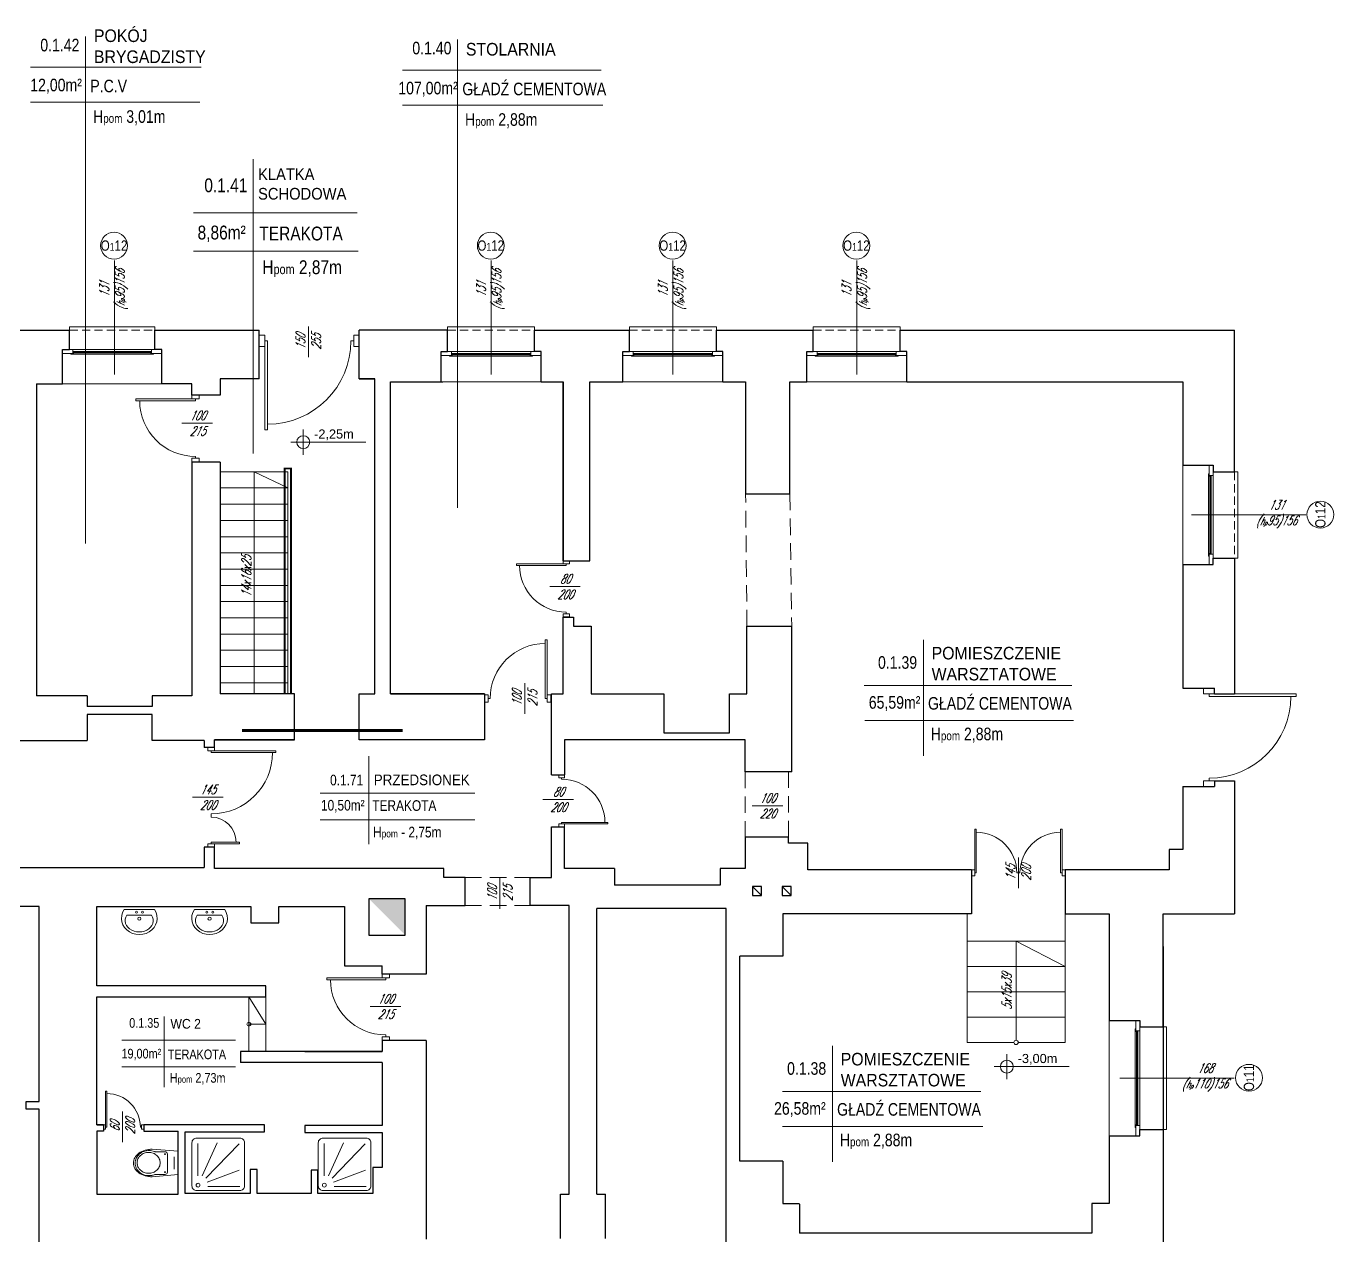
# Model space of a CAD drawing. Header units: millimetres. Extents: x -18485 to 40303, y -22087 to 35064.
# Drawn here: x 12159 to 14173, y 25898 to 27761 of the extents above; entities that cross this region are included whole.
import ezdxf
from ezdxf.enums import TextEntityAlignment as Align

# ---------------------------------------------------------------- set-up
doc = ezdxf.new("R2010")
doc.units = ezdxf.units.MM
doc.linetypes.add('ACAD_ISO12W100', pattern=[21, 12, -3, 0, -3, 0, -3])
doc.linetypes.add('DASHED', pattern=[19.05, 12.7, -6.35])
doc.layers.get('0').update_dxf_attribs({"lineweight": 25})
for name, color, linetype, lineweight in [('-01 parter niski - ściany', 2, 'Continuous', 25), ('01_ściany', 2, 'Continuous', 25), ('03-01_okna', 5, 'Continuous', 15), ('03_drzwi', 1, 'Continuous', 0), ('04-1_widok', 251, 'Continuous', 5), ('04-2_nad', 251, 'DASHED', 5), ('05-03_opis', 10, 'Continuous', 5), ('07_wyposażenie', 253, 'Continuous', 5), ('inw03-02_schody', 6, 'Continuous', 5)]:
    doc.layers.add(name, color=color, linetype=linetype, lineweight=lineweight)
doc.styles.add('arial', font='arial.ttf')
doc.styles.add('ariel', font='arial.ttf', dxfattribs={"width": 0.8})
doc.styles.add('ariel_wym', font='simplex.shx', dxfattribs={"width": 0.65, "oblique": 25})

# ---------------------------------------------------------------- blocks, each defined once
blk = doc.blocks.new('umywal04')
at = {"flags": 128}
for points in [[(0, 0), (-2.4, -4.4), (-3.7, -9.1), (-4.1, -13.9), (-3.5, -18.7), (-1.8, -23.4), (0.7, -27.6), (4.2, -31.3), (8.3, -34.4), (13, -36.6), (18.1, -38), (23.4, -38.5), (28.7, -38), (33.8, -36.6), (38.5, -34.4), (42.6, -31.3), (46.1, -27.6), (48.6, -23.4), (50.3, -18.7), (50.9, -13.9), (50.5, -9.1), (49.2, -4.4), (46.8, 0)], [(4.3, -8.4), (2.7, -11.4), (1.8, -14.6), (1.7, -17.9), (2.3, -21.2), (3.7, -24.3), (5.8, -27.2), (8.5, -29.6), (11.7, -31.6), (15.3, -33.1), (19.3, -34.1), (23.3, -34.4), (27.4, -34.1), (31.3, -33.1), (34.9, -31.6), (38.1, -29.6), (40.8, -27.2), (42.9, -24.3), (44.3, -21.2), (44.9, -17.9), (44.8, -14.6), (43.9, -11.4), (42.3, -8.4)]]:
    blk.add_lwpolyline(points, dxfattribs=at)
for points in [[(0, 0), (46.8, 0)], [(4.3, -8.4), (42.3, -8.4)]]:
    blk.add_lwpolyline(points)
for centre, radius in [((19.3, -4), 1.56), ((23.5, -13.9), 2.54), ((28.3, -4), 1.56)]:
    blk.add_circle(centre, radius)
blk = doc.blocks.new('ubi012_r')
for p, q in [((-2.3, 33.2), (0, 0)), ((0.9, 16.8), (0.9, 29.4)), ((30.2, 29.2), (30.2, 16.8)), ((33.1, 33.2), (30.3, 0)), ((30.3, 0), (0, 0)), ((27.1, 13.8), (3.9, 13.8)), ((15.4, 5.1), (7.5, 5.1)), ((15.4, 5.1), (23.3, 5.1))]:
    blk.add_line(p, q)
for centre in [(3.9, 16.8), (27.1, 16.8)]:
    blk.add_circle(centre, 0.506)
for centre, radius, start, end in [((20.8, 37.1), 22.3, 133.1777, 154.6258), ((16.6, 38.4), 17, 126.5259, 148.9267), ((16.2, 42), 15.5, 105.9445, 133.2542), ((15.6, 39.7), 15.4, 102.4946, 126.4967), ((15.3, 39.9), 12.8, 102.4946, 126.4967), ((15.4, 44.4), 13, 74.6148, 105.3852), ((15.5, 40.4), 14.7, 77.6333, 102.3667), ((15.2, 40.4), 12.2, 77.6333, 102.3667), ((15, 39.9), 12.8, 53.5033, 77.5054), ((15.3, 39.7), 15.4, 53.5033, 77.5054), ((14.6, 42), 15.5, 46.7458, 74.0555), ((14.3, 38.4), 17, 31.0733, 53.4741), ((10, 37.1), 22.3, 25.3742, 46.8223), ((30.8, 33.2), 33.1, 171.7845, 180.1077), ((27.5, 33.8), 29.8, 154.3733, 172.0149), ((18.8, 37.3), 19.5, 169.767, 190.233), ((18.1, 37.5), 18.8, 148.867, 169.8645), ((15.6, 36.6), 16.2, 189.6364, 202.7205), ((18, 37.8), 16.2, 169.767, 190.233), ((17.4, 38), 15.6, 148.867, 169.8645), ((17.4, 37.7), 15.6, 190.1355, 211.133), ((16.1, 38.7), 14.2, 126.5259, 148.9267), ((14.2, 38.7), 14.2, 31.0733, 53.4741), ((13, 38), 15.6, 10.1355, 31.133), ((13, 37.7), 15.6, 328.867, 349.8645), ((12.4, 37.8), 16.2, 0, 10.233), ((12.4, 37.8), 16.2, 349.767, 0), ((12.8, 37.5), 18.8, 10.1355, 31.133), ((3.2, 33.8), 29.8, 7.9851, 25.6267), ((-13.9, 43.3), 46.1, 343.1585, 348.2524), ((12.1, 37.3), 19.5, 0, 10.233), ((12.1, 37.3), 19.5, 349.767, 0), ((-0.1, 33.2), 33.1, 0, 8.2155), ((-1.7, 29.4), 2.53, 0, 22.7205), ((3.9, 16.8), 3.03, 180, 270), ((16.1, 37), 14.2, 211.0733, 233.4741), ((15.3, 35.8), 12.8, 233.5033, 257.5054), ((15.2, 35.3), 12.2, 257.6333, 282.3667), ((15, 35.8), 12.8, 282.4946, 306.4967), ((14.2, 37), 14.2, 306.5259, 328.9267), ((27.1, 16.8), 3.03, 270, 0), ((32.7, 29.2), 2.53, 163.1585, 180)]:
    blk.add_arc(centre, radius, start, end)
blk = doc.blocks.new('kota rzutowa')
at = {"ltscale": 0.5}
for p, q in [((-20.6, 0), (102.8, 0)), ((0, -20.6), (0, 20.6))]:
    blk.add_line(p, q, dxfattribs=at)
blk.add_circle((0, 0), 10.6, dxfattribs=at)
at = {"ltscale": 0.5, "style": 'arial'}
blk.add_attdef('POZ._POSADKI_WYKOŃCZONWJ', text='', height=15, dxfattribs=at).set_placement((17.9, 1.4), align=Align.BOTTOM_LEFT)
blk.add_attdef('POZ._POSADZKI_KONSTRUKCJA', text='', height=15, dxfattribs=at).set_placement((17, -5), align=Align.TOP_LEFT)
blk = doc.blocks.new('*U58')
blk.add_line((0, -0.375), (0, -0.4))
blk.add_lwpolyline([(0, 0.4), (0, 0.375), (-0.8, 0.375), (-0.8, 0.4), (-0.05, 0.4), (0.05, 0.4), (0.05, 0.45), (-0.05, 0.45), (-0.05, 0.4)])
at = {"ltscale": 0.8}
blk.add_lwpolyline([(-0.05, -0.4), (-0.05, -0.45), (0.05, -0.45), (0.05, -0.4)], close=True, dxfattribs=at)
blk.add_arc((0, 0.375), 0.75, 180, 270)
blk = doc.blocks.new('*U56')
blk.add_line((0, 0.375), (0, 0.4))
at = {"ltscale": 0.8}
blk.add_lwpolyline([(-0.05, 0.4), (-0.05, 0.45), (0.05, 0.45), (0.05, 0.4)], close=True, dxfattribs=at)
blk.add_lwpolyline([(0, -0.4), (0, -0.375), (-0.8, -0.375), (-0.8, -0.4), (-0.05, -0.4), (0.05, -0.4), (0.05, -0.45), (-0.05, -0.45), (-0.05, -0.4)])
blk.add_arc((0, -0.375), 0.75, 90, 180)
blk = doc.blocks.new('*U59')
blk.add_line((0, 0.375), (0, 0.4))
at = {"ltscale": 0.8}
blk.add_lwpolyline([(0.05, 0.4), (0.05, 0.45), (-0.05, 0.45), (-0.05, 0.4)], close=True, dxfattribs=at)
blk.add_lwpolyline([(0, -0.4), (0, -0.375), (0.8, -0.375), (0.8, -0.4), (0.05, -0.4), (-0.05, -0.4), (-0.05, -0.45), (0.05, -0.45), (0.05, -0.4)])
blk.add_arc((0, -0.375), 0.75, 0, 90)
blk = doc.blocks.new('*U57')
for p, q in [((0, -0.025), (0, 0.025)), ((0, -0.675), (0, -0.7))]:
    blk.add_line(p, q)
for points in [[(0, 0.7), (0, 0.675), (0.7, 0.675), (0.7, 0.7), (0.05, 0.7), (-0.05, 0.7), (-0.05, 0.75), (0.05, 0.75), (0.05, 0.7)], [(0, -0.7), (0, -0.675), (0.7, -0.675), (0.7, -0.7), (0.05, -0.7), (-0.05, -0.7), (-0.05, -0.75), (0.05, -0.75), (0.05, -0.7)]]:
    blk.add_lwpolyline(points)
for centre, start, end in [((0, 0.675), 270, 0), ((0, -0.675), 0, 90)]:
    blk.add_arc(centre, 0.65, start, end)
blk = doc.blocks.new('*U60')
blk.add_line((0, -0.375), (0, -0.4))
blk.add_lwpolyline([(0, 0.4), (0, 0.375), (0.8, 0.375), (0.8, 0.4), (0.05, 0.4), (-0.05, 0.4), (-0.05, 0.45), (0.05, 0.45), (0.05, 0.4)])
at = {"ltscale": 0.8}
blk.add_lwpolyline([(0.05, -0.4), (0.05, -0.45), (-0.05, -0.45), (-0.05, -0.4)], close=True, dxfattribs=at)
blk.add_arc((0, 0.375), 0.75, 270, 360)
blk = doc.blocks.new('*U61')
for p, q in [((0, -0.25), (0, -0.3)), ((0, -0.675), (0, -0.7))]:
    blk.add_line(p, q)
for points in [[(0, 0.7), (0, 0.675), (0.975, 0.675), (0.975, 0.7), (0.05, 0.7), (-0.05, 0.7), (-0.05, 0.75), (0.05, 0.75), (0.05, 0.7)], [(0, -0.7), (0, -0.675), (0.425, -0.675), (0.425, -0.7), (0.05, -0.7), (-0.05, -0.7), (-0.05, -0.75), (0.05, -0.75), (0.05, -0.7)]]:
    blk.add_lwpolyline(points)
for centre, radius, start, end in [((0, 0.675), 0.925, 270, 0), ((0, -0.675), 0.375, 0, 90)]:
    blk.add_arc(centre, radius, start, end)
blk = doc.blocks.new('*U68')
blk.add_line((0, 0.375), (0, 0.4))
at = {"ltscale": 0.8}
blk.add_lwpolyline([(-0.05, 0.4), (-0.05, 0.45), (0.05, 0.45), (0.05, 0.4)], close=True, dxfattribs=at)
blk.add_lwpolyline([(0, -0.4), (0, -0.375), (-0.8, -0.375), (-0.8, -0.4), (-0.05, -0.4), (0.05, -0.4), (0.05, -0.45), (-0.05, -0.45), (-0.05, -0.4)])
blk.add_arc((0, -0.375), 0.75, 90, 180)
blk = doc.blocks.new('*U82')
blk.add_line((0, 0.375), (0, 0.4))
at = {"ltscale": 0.8}
blk.add_lwpolyline([(0.05, 0.4), (0.05, 0.45), (-0.05, 0.45), (-0.05, 0.4)], close=True, dxfattribs=at)
blk.add_lwpolyline([(0, -0.4), (0, -0.375), (0.8, -0.375), (0.8, -0.4), (0.05, -0.4), (-0.05, -0.4), (-0.05, -0.45), (0.05, -0.45), (0.05, -0.4)])
blk.add_arc((0, -0.375), 0.75, 0, 90)

msp = doc.modelspace()

# ---------------------------------------------------------------- hatches: boundary and pattern name
at = {"layer": '01_ściany'}
msp.add_hatch(color=256, dxfattribs=at).paths.add_polyline_path([(12743, 26361), (12743, 26417), (12687, 26417)])

# ---------------------------------------------------------------- linework, layer by layer
at = {"layer": '-01 parter niski - ściany'}
for p, q in [((12020.6, 27293.3), (12226.1, 27293.3)), ((12226.1, 27263.3), (12226.1, 27293.3)), ((12357.1, 27263.3), (12357.1, 27293.3)), ((12357.1, 27293.3), (12518.1, 27293.3)), ((12518.1, 27218), (12518.1, 27293.3)), ((12672.1, 27218), (12672.1, 27293.3)), ((12808.1, 27293.3), (12672.1, 27293.3)), ((12808.1, 27260.3), (12808.1, 27293.3)), ((12942.1, 27293.3), (13088.1, 27293.3)), ((12942.1, 27260.3), (12942.1, 27293.3)), ((13088.1, 27260.3), (13088.1, 27293.3)), ((13222.1, 27293.3), (13371.1, 27293.3)), ((13222.1, 27260.3), (13222.1, 27293.3)), ((13371.1, 27260.3), (13371.1, 27293.3)), ((13505.1, 27293.3), (14020.1, 27293.3)), ((13505.1, 27260.3), (13505.1, 27293.3)), ((14020.1, 27075), (14020.1, 27293.3)), ((12215.1, 27210.3), (12215.1, 27263.3)), ((12215.1, 27263.3), (12226.1, 27263.3)), ((12368.1, 27263.3), (12357.1, 27263.3)), ((12368.1, 27210.3), (12368.1, 27263.3)), ((12798.1, 27213.3), (12798.1, 27260.3)), ((12798.1, 27260.3), (12808.1, 27260.3)), ((12952.1, 27260.3), (12942.1, 27260.3)), ((12952.1, 27213.3), (12952.1, 27260.3)), ((13078.1, 27213.3), (13078.1, 27260.3)), ((13078.1, 27260.3), (13088.1, 27260.3)), ((13232.1, 27260.3), (13222.1, 27260.3)), ((13232.1, 27213.3), (13232.1, 27260.3)), ((13361.1, 27213.3), (13361.1, 27260.3)), ((13361.1, 27260.3), (13371.1, 27260.3)), ((13515.1, 27260.3), (13505.1, 27260.3)), ((13515.1, 27213.3), (13515.1, 27260.3)), ((12175.1, 27210.3), (12175.1, 26730)), ((12175.1, 27210.3), (12215.1, 27210.3)), ((12414.1, 27210.3), (12368.1, 27210.3)), ((12414.1, 27193), (12414.1, 27210.3)), ((12518.1, 27218), (12458.1, 27218)), ((12458.1, 27218), (12458.1, 27193)), ((12696.1, 27218), (12672.1, 27218)), ((12672.1, 27218), (12696.1, 27218)), ((12696.1, 26733), (12696.1, 27218)), ((12720.1, 26733), (12720.1, 27213.3)), ((12720.1, 27213.3), (12800.6, 27213.3)), ((12952.1, 27213.3), (12986.1, 27213.3)), ((12986.1, 26938), (12986.1, 27213.3)), ((12986.1, 27213.3), (12986.1, 26938)), ((13027.1, 26938), (13027.1, 27213.3)), ((13027.1, 27213.3), (13078.1, 27213.3)), ((13232.1, 27213.3), (13267.1, 27213.3)), ((13267.1, 27213.3), (13267.1, 27041)), ((13335.1, 27041), (13335.1, 27213.3)), ((13335.1, 27213.3), (13361.1, 27213.3)), ((13515.1, 27213.3), (13940.1, 27213.3)), ((13940.1, 27213.3), (13940.1, 27085)), ((12458.1, 27193), (12414.1, 27193)), ((12458.1, 27090), (12414.1, 27090)), ((12414.1, 27090), (12414.1, 26730)), ((12458.1, 27090), (12458.1, 26733)), ((12458.1, 27090), (12458.1, 27075)), ((13940.1, 27085), (13987.1, 27085)), ((13987.1, 27085), (13987.1, 27075)), ((13987.1, 27075), (14020.1, 27075)), ((13267.1, 27041), (13335.1, 27041)), ((12986.1, 26938), (13027.1, 26938)), ((13940.1, 26932), (13940.1, 26741.6)), ((13940.1, 26932), (13987.1, 26932)), ((13987.1, 26932), (13987.1, 26942)), ((13987.1, 26942), (14020.1, 26942)), ((14020.1, 26942), (14020.1, 26733)), ((12986.1, 26733), (12986.1, 26851)), ((12986.1, 26851), (13002.1, 26851)), ((13002.1, 26851), (13002.1, 26837)), ((13002.1, 26837), (13029.1, 26837)), ((13029.1, 26837), (13029.1, 26733)), ((13269.1, 26733), (13269.1, 26837)), ((13269.1, 26837), (13338.1, 26837)), ((13338.1, 26613), (13338.1, 26837)), ((12253.1, 26730), (12175.1, 26730)), ((12253.1, 26730), (12253.1, 26713.3)), ((12414.1, 26730), (12353.1, 26730)), ((12353.1, 26730), (12353.1, 26713.3)), ((12572.1, 26733), (12458.1, 26733)), ((12572.1, 26662), (12572.1, 26733)), ((12672.1, 26662), (12672.1, 26733)), ((12672.1, 26733), (12696.1, 26733)), ((12672.1, 26733), (12696.1, 26733)), ((12720.1, 26733), (12865.1, 26733)), ((12865.1, 26733), (12720.1, 26733)), ((12865.1, 26733), (12865.1, 26662)), ((12968.1, 26608.1), (12968.1, 26733)), ((12968.1, 26733), (12986.1, 26733)), ((13029.1, 26733), (13141.1, 26733)), ((13141.1, 26733), (13141.1, 26673)), ((13242.1, 26673), (13242.1, 26733)), ((13242.1, 26733), (13269.1, 26733)), ((13940.1, 26741.6), (13983.1, 26741.6)), ((13983.1, 26741.6), (13989.1, 26741.6)), ((13989.1, 26733), (13989.1, 26741.6)), ((13989.1, 26733), (14020.1, 26733)), ((12353.1, 26713.3), (12253.1, 26713.3)), ((12353.1, 26701.3), (12253.1, 26701.3)), ((12253.1, 26701.3), (12253.1, 26661.3)), ((12353.1, 26661.3), (12353.1, 26701.3)), ((13141.1, 26673), (13242.1, 26673)), ((12031.1, 26661.3), (12253.1, 26661.3)), ((12433.1, 26661.3), (12353.1, 26661.3)), ((12433.1, 26661.3), (12433.1, 26650.2)), ((12449.1, 26650.2), (12433.1, 26650.2)), ((12572.1, 26662), (12449.1, 26662)), ((12449.1, 26650.2), (12449.1, 26662)), ((12449.1, 26662), (12572.1, 26662)), ((12865.1, 26662), (12672.1, 26662)), ((13266.1, 26662), (12988.1, 26662)), ((12988.1, 26662), (12988.1, 26608.1)), ((13266.1, 26613), (13266.1, 26662)), ((12968.1, 26608.1), (12988.1, 26608.1)), ((13338.1, 26613), (13266.1, 26613)), ((13940.1, 26590.4), (13940.1, 26493)), ((13940.1, 26590.4), (13940.1, 26493)), ((13940.1, 26590.4), (13983.1, 26590.4)), ((13983.1, 26590.4), (13989.1, 26590.4)), ((13989.1, 26599), (14020.1, 26599)), ((13989.1, 26599), (13989.1, 26590.4)), ((14020.1, 26599), (14020.1, 26394)), ((12968.1, 26450.1), (12968.1, 26528.1)), ((12968.1, 26528.1), (12988.1, 26528.1)), ((12988.1, 26464), (12988.1, 26528.1)), ((13333.1, 26512), (13266.1, 26512)), ((13266.1, 26512), (13266.1, 26464)), ((13333.1, 26503), (13333.1, 26512)), ((13363.1, 26503), (13333.1, 26503)), ((13363.1, 26462), (13363.1, 26503)), ((12433.1, 26497), (12433.1, 26465.3)), ((12449.1, 26497), (12433.1, 26497)), ((12449.1, 26464), (12449.1, 26497)), ((13940.1, 26493), (13919.1, 26493)), ((13919.1, 26493), (13919.1, 26462)), ((12032.2, 26465.3), (12433.1, 26465.3)), ((12802.1, 26464), (12449.1, 26464)), ((12802.1, 26450.1), (12802.1, 26464)), ((13065.1, 26464), (12988.1, 26464)), ((13065.1, 26464), (13065.1, 26438)), ((13266.1, 26464), (13228.1, 26464)), ((13228.1, 26464), (13228.1, 26438)), ((13615.1, 26462), (13363.1, 26462)), ((13615.1, 26462), (13615.1, 26394)), ((13919.1, 26462), (13759.1, 26462)), ((13759.1, 26462), (13759.1, 26394)), ((12835.1, 26450.1), (12802.1, 26450.1)), ((12835.1, 26407.1), (12835.1, 26450.1)), ((12935.1, 26407.1), (12935.1, 26450.1)), ((12935.1, 26450.1), (12968.1, 26450.1)), ((13228.1, 26438), (13065.1, 26438)), ((12179.1, 26405.1), (12069.1, 26405.1)), ((12179.1, 26105.1), (12179.1, 26405.1)), ((12268.1, 26283.1), (12268.1, 26405.1)), ((12268.1, 26405.1), (12505.1, 26405.1)), ((12505.1, 26405.1), (12505.1, 26380.1)), ((12548.1, 26380.1), (12548.1, 26405.1)), ((12548.1, 26405.1), (12649.1, 26405.1)), ((12649.1, 26405.1), (12649.1, 26314.1)), ((12775.1, 26407.1), (12775.1, 26301.1)), ((12775.1, 26407.1), (12835.1, 26407.1)), ((12995.1, 26407.1), (12935.1, 26407.1)), ((12995.1, 25962.1), (12995.1, 26407.1)), ((13237.1, 26402.1), (13038.1, 26402.1)), ((13038.1, 25962.1), (13038.1, 26402.1)), ((13237.1, 24993.1), (13237.1, 26402.1)), ((13615.1, 26394), (13324.1, 26394)), ((13324.1, 26394), (13324.1, 26329)), ((13615.1, 26394), (13608.1, 26394)), ((13759.1, 26394), (13827.1, 26394)), ((13827.1, 26394), (13827.1, 26230)), ((13910.1, 26220), (13910.1, 26394)), ((13910.1, 26394), (14020.1, 26394)), ((12505.1, 26380.1), (12548.1, 26380.1)), ((13910.1, 26343.5), (13910.1, 25777.5)), ((13324.1, 26329), (13258.1, 26329)), ((13258.1, 26013), (13258.1, 26329)), ((12649.1, 26314.1), (12707.1, 26314.1)), ((12707.1, 26301.1), (12707.1, 26314.1)), ((12775.1, 26301.1), (12707.1, 26301.1)), ((12528.1, 26283.1), (12268.1, 26283.1)), ((12528.1, 26266.1), (12528.1, 26283.1)), ((12268.1, 26069.1), (12268.1, 26266.1)), ((12268.1, 26266.1), (12528.1, 26266.1)), ((13827.1, 26230), (13874.1, 26230)), ((13874.1, 26230), (13874.1, 26220)), ((13874.1, 26220), (13910.1, 26220)), ((12707.1, 26182.1), (12489.1, 26182.1)), ((12489.1, 26182.1), (12489.1, 26165.1)), ((12588.1, 26182.1), (12707.1, 26182.1)), ((12775.1, 26199.1), (12707.1, 26199.1)), ((12707.1, 26199.1), (12707.1, 26182.1)), ((12775.1, 26199.1), (12775.1, 25893.1)), ((12707.1, 26165.1), (12489.1, 26165.1)), ((12707.1, 26165.1), (12707.1, 26068.1)), ((12159.1, 26093.1), (12159.1, 26105.1)), ((12159.1, 26105.1), (12179.1, 26105.1)), ((12179.1, 26093.1), (12159.1, 26093.1)), ((12179.1, 25864.1), (12179.1, 26093.1)), ((12278.1, 26069.1), (12268.1, 26069.1)), ((12268.1, 26069.1), (12278.1, 26069.1)), ((12278.1, 26059.1), (12268.1, 26059.1)), ((12268.1, 26059.1), (12268.1, 25962.1)), ((12278.1, 26069.1), (12278.1, 26059.1)), ((12526.1, 26069.1), (12340.1, 26069.1)), ((12340.1, 26069.1), (12340.1, 26059.1)), ((12340.1, 26059.1), (12393.1, 26059.1)), ((12393.1, 25962.1), (12393.1, 26059.1)), ((12526.1, 26058.1), (12526.1, 26069.1)), ((12707.1, 26068.1), (12588.1, 26068.1)), ((12588.1, 26068.1), (12588.1, 26057.1)), ((13874.1, 26052), (13874.1, 26062)), ((13874.1, 26062), (13910.1, 26062)), ((12404.1, 25963.1), (12404.1, 26058.1)), ((12404.1, 26058.1), (12526.1, 26058.1)), ((12588.1, 26057.1), (12707.1, 26057.1)), ((12707.1, 26057.1), (12707.1, 26003.1)), ((13827.1, 26052), (13827.1, 25948)), ((13827.1, 26052), (13874.1, 26052)), ((12515.1, 26000.1), (12504.1, 26000.1)), ((12504.1, 26000.1), (12504.1, 25963.1)), ((12515.1, 25963.1), (12515.1, 26000.1)), ((12608.1, 25999.1), (12598.1, 25999.1)), ((12598.1, 25999.1), (12598.1, 25963.1)), ((12608.1, 25963.1), (12608.1, 25999.1)), ((12707.1, 26003.1), (12693.1, 26003.1)), ((12693.1, 26003.1), (12693.1, 25963.1)), ((13324.1, 26013), (13258.1, 26013)), ((13324.1, 26013), (13324.1, 25948)), ((12268.1, 25962.1), (12393.1, 25962.1)), ((12504.1, 25963.1), (12404.1, 25963.1)), ((12598.1, 25963.1), (12515.1, 25963.1)), ((12693.1, 25963.1), (12608.1, 25963.1)), ((12982.1, 25894.1), (12982.1, 25962.1)), ((12982.1, 25962.1), (12995.1, 25962.1)), ((13038.1, 25962.1), (13051.1, 25962.1)), ((13051.1, 25894.1), (13051.1, 25962.1)), ((13324.1, 25948), (13350.1, 25948)), ((13350.1, 25946.9), (13350.1, 25902)), ((13827.1, 25948), (13800.1, 25948)), ((13800.1, 25948), (13800.1, 25902)), ((13800.1, 25902), (13350.1, 25902))]:
    msp.add_line(p, q, dxfattribs=at)
at = {"layer": '01_ściany'}
for p, q in [((13291.4, 26422.2), (13277.4, 26436.2)), ((13337.2, 26422.2), (13323.2, 26436.2))]:
    msp.add_line(p, q, dxfattribs=at)
for points in [[(13291.4, 26436.2), (13277.4, 26436.2), (13277.4, 26422.2), (13291.4, 26422.2)], [(13337.2, 26436.2), (13323.2, 26436.2), (13323.2, 26422.2), (13337.2, 26422.2)], [(12743, 26417), (12687, 26417), (12687, 26361), (12743, 26361)]]:
    msp.add_lwpolyline(points, close=True, dxfattribs=at)
at = {"layer": '03-01_okna', "linetype": 'Continuous', "lineweight": 0}
for p, q in [((12226.1, 27293.3), (12226.1, 27298.3)), ((12226.1, 27298.3), (12357.1, 27298.3)), ((12357.1, 27293.3), (12357.1, 27298.3)), ((12808.1, 27298.3), (12942.1, 27298.3)), ((12808.1, 27293.3), (12808.1, 27298.3)), ((12942.1, 27293.3), (12942.1, 27298.3)), ((13088.1, 27298.3), (13222.1, 27298.3)), ((13088.1, 27293.3), (13088.1, 27298.3)), ((13222.1, 27293.3), (13222.1, 27298.3)), ((13371.1, 27293.3), (13371.1, 27298.3)), ((13371.1, 27298.3), (13505.1, 27298.3)), ((13505.1, 27293.3), (13505.1, 27298.3)), ((12352.1, 27263.3), (12231.1, 27263.3)), ((12231.1, 27260.3), (12352.1, 27260.3)), ((12232.1, 27256.3), (12232.1, 27260.3)), ((12232.1, 27258.8), (12351.1, 27258.8)), ((12232.1, 27258.3), (12351.1, 27258.3)), ((12351.1, 27256.3), (12351.1, 27260.3)), ((12936.1, 27260.3), (12814.1, 27260.3)), ((12814.1, 27257.3), (12936.1, 27257.3)), ((12815.1, 27253.3), (12815.1, 27257.3)), ((12815.1, 27255.8), (12935.1, 27255.8)), ((12815.1, 27255.3), (12935.1, 27255.3)), ((12935.1, 27253.3), (12935.1, 27257.3)), ((13216.1, 27260.3), (13094.1, 27260.3)), ((13094.1, 27257.3), (13216.1, 27257.3)), ((13095.1, 27253.3), (13095.1, 27257.3)), ((13095.1, 27255.8), (13215.1, 27255.8)), ((13095.1, 27255.3), (13215.1, 27255.3)), ((13215.1, 27253.3), (13215.1, 27257.3)), ((13499.1, 27260.3), (13377.1, 27260.3)), ((13377.1, 27257.3), (13499.1, 27257.3)), ((13378.1, 27253.3), (13378.1, 27257.3)), ((13378.1, 27255.8), (13498.1, 27255.8)), ((13378.1, 27255.3), (13498.1, 27255.3)), ((13498.1, 27253.3), (13498.1, 27257.3)), ((13980.1, 27068), (13984.1, 27068)), ((13982.1, 27068), (13982.1, 26949)), ((13982.6, 27068), (13982.6, 26949)), ((13984.1, 27069), (13984.1, 26948)), ((13987.1, 26948), (13987.1, 27069)), ((14020.1, 27075), (14025.1, 27075)), ((14025.1, 27075), (14025.1, 26942)), ((13980.1, 26949), (13984.1, 26949)), ((14020.1, 26942), (14025.1, 26942)), ((13910.1, 26220), (13915.1, 26220)), ((13915.1, 26220), (13915.1, 26062)), ((13867.1, 26213), (13871.1, 26213)), ((13869.1, 26213), (13869.1, 26069)), ((13869.6, 26213), (13869.6, 26069)), ((13871.1, 26214), (13871.1, 26068)), ((13874.1, 26068), (13874.1, 26214)), ((13867.1, 26069), (13871.1, 26069)), ((13910.1, 26062), (13915.1, 26062))]:
    msp.add_line(p, q, dxfattribs=at)
at = {"layer": '03-01_okna', "linetype": 'DASHED'}
for p, q in [((12226.1, 27293.3), (12357.1, 27293.3)), ((12808.1, 27293.3), (12942.1, 27293.3)), ((13088.1, 27293.3), (13222.1, 27293.3)), ((13371.1, 27293.3), (13505.1, 27293.3)), ((14020.1, 27075), (14020.1, 26942)), ((13910.1, 26220), (13910.1, 26062))]:
    msp.add_line(p, q, dxfattribs=at)
at = {"layer": '03-01_okna', "linetype": 'Continuous', "lineweight": 0}
for points in [[(12231.1, 27257.3), (12215.1, 27257.3), (12215.1, 27263.3), (12231.1, 27263.3)], [(12368.1, 27257.3), (12352.1, 27257.3), (12352.1, 27263.3), (12368.1, 27263.3)], [(12814.1, 27254.3), (12798.1, 27254.3), (12798.1, 27260.3), (12814.1, 27260.3)], [(12952.1, 27254.3), (12936.1, 27254.3), (12936.1, 27260.3), (12952.1, 27260.3)], [(13094.1, 27254.3), (13078.1, 27254.3), (13078.1, 27260.3), (13094.1, 27260.3)], [(13232.1, 27254.3), (13216.1, 27254.3), (13216.1, 27260.3), (13232.1, 27260.3)], [(13377.1, 27254.3), (13361.1, 27254.3), (13361.1, 27260.3), (13377.1, 27260.3)], [(13515.1, 27254.3), (13499.1, 27254.3), (13499.1, 27260.3), (13515.1, 27260.3)], [(13981.1, 27069), (13981.1, 27085), (13987.1, 27085), (13987.1, 27069)], [(13981.1, 26932), (13981.1, 26948), (13987.1, 26948), (13987.1, 26932)], [(13868.1, 26214), (13868.1, 26230), (13874.1, 26230), (13874.1, 26214)], [(13868.1, 26052), (13868.1, 26068), (13874.1, 26068), (13874.1, 26052)]]:
    msp.add_lwpolyline(points, close=True, dxfattribs=at)
for points in [[(12228.1, 27257.3), (12228.1, 27256.3), (12355.1, 27256.3), (12355.1, 27257.3)], [(12811.1, 27254.3), (12811.1, 27253.3), (12939.1, 27253.3), (12939.1, 27254.3)], [(13091.1, 27254.3), (13091.1, 27253.3), (13219.1, 27253.3), (13219.1, 27254.3)], [(13374.1, 27254.3), (13374.1, 27253.3), (13502.1, 27253.3), (13502.1, 27254.3)], [(13981.1, 27072), (13980.1, 27072), (13980.1, 26945), (13981.1, 26945)], [(13868.1, 26217), (13867.1, 26217), (13867.1, 26065), (13868.1, 26065)]]:
    msp.add_lwpolyline(points, dxfattribs=at)
at = {"layer": '04-1_widok'}
for p, q in [((12368.1, 27210.3), (12215.1, 27210.3)), ((12952.1, 27213.3), (12798.1, 27213.3)), ((13232.1, 27213.3), (13078.1, 27213.3)), ((13515.1, 27213.3), (13361.1, 27213.3)), ((13940.1, 26932), (13940.1, 27085)), ((13827.1, 26052), (13827.1, 26230))]:
    msp.add_line(p, q, dxfattribs=at)
at = {"layer": '04-2_nad', "ltscale": 2}
for p, q in [((13269.1, 26837), (13267.1, 27041)), ((13335.1, 27041), (13338.1, 26837)), ((13266.1, 26613), (13266.1, 26512)), ((13333.1, 26512), (13333.1, 26613)), ((12835.1, 26450.1), (12935.1, 26450.1)), ((12835.1, 26407.1), (12935.1, 26407.1))]:
    msp.add_line(p, q, dxfattribs=at)
at = {"layer": '05-03_opis'}
for p, q in [((12250.7, 27745.3), (12250.7, 26964.5)), ((12823.6, 27740.7), (12823.6, 27019.3)), ((12165.9, 27698), (12428.7, 27698)), ((12738.8, 27693.4), (13044.6, 27693.4)), ((12165.9, 27644.5), (12426.8, 27644.5)), ((12738.8, 27639.9), (13047.3, 27639.9)), ((12508.7, 27556.6), (12508.7, 27102.9)), ((12417, 27473.6), (12668.7, 27473.6)), ((12417, 27414.7), (12670.2, 27414.7)), ((13540.8, 26816.2), (13540.8, 26637.5)), ((13449.8, 26745.7), (13769.4, 26745.7)), ((13450.8, 26692.1), (13772.1, 26692.1)), ((12687, 26637.1), (12687, 26501.6)), ((12612, 26580.1), (12849.9, 26580.1)), ((12612, 26538.9), (12849.9, 26538.9)), ((12371.5, 26236.1), (12371.5, 26126.9)), ((12306.3, 26199.7), (12481.3, 26199.7)), ((13400.8, 26190.8), (13400.8, 26012.1)), ((12306.3, 26158.5), (12481.3, 26158.5)), ((13323.6, 26120.3), (13629.4, 26120.3)), ((13323.6, 26066.7), (13632.1, 26066.7))]:
    msp.add_line(p, q, dxfattribs=at)
at = {"layer": '05-03_opis', "lineweight": 0}
for p, q in [((12295, 27224.6), (12295, 27400.6)), ((12875.1, 27224.6), (12875.1, 27400.6)), ((13155.1, 27224.6), (13155.1, 27400.6)), ((13438.1, 27224.6), (13438.1, 27400.6)), ((12593.7, 27298.6), (12593.7, 27251.4)), ((12446.2, 27149.7), (12399, 27149.7)), ((13953.5, 27008.5), (14129.5, 27008.5)), ((13012.5, 26898.1), (12965.3, 26898.1)), ((12926.9, 26749.4), (12926.9, 26702.2)), ((12462.3, 26573.6), (12415.1, 26573.6)), ((13001.9, 26570.2), (12954.7, 26570.2)), ((13324.2, 26560.4), (13277, 26560.4)), ((13687.1, 26480.8), (13687.1, 26433.6)), ((12888.7, 26449.2), (12888.7, 26402)), ((12736, 26251.3), (12688.8, 26251.3)), ((13843.5, 26141), (14019.5, 26141)), ((12307.5, 26089.8), (12307.5, 26042.6))]:
    msp.add_line(p, q, dxfattribs=at)
at = {"layer": '05-03_opis', "linetype": 'ACAD_ISO12W100', "ltscale": 5, "const_width": 5}
msp.add_lwpolyline([(12491.7, 26676.5), (12738.9, 26676.5)], dxfattribs=at)
at = {"layer": '05-03_opis', "lineweight": 0}
for centre in [(12294.5, 27423.3), (12874.6, 27423.3), (13154.6, 27423.3), (13437.6, 27423.3), (14152.2, 27009), (14042.2, 26141.5)]:
    msp.add_circle(centre, 20.7, dxfattribs=at)
at = {"layer": '07_wyposażenie', "ltscale": 2}
for points in [[(12495.4, 25974.9), (12495.4, 26041.5, 0.414214), (12488.2, 26048.7), (12421.6, 26048.7, 0.414214), (12414.4, 26041.5), (12414.4, 25974.9, 0.414214), (12421.6, 25967.7), (12488.2, 25967.7, 0.414214)], [(12690, 25974.9), (12690, 26041.5, 0.414214), (12682.8, 26048.7), (12616.2, 26048.7, 0.414214), (12609, 26041.5), (12609, 25974.9, 0.414214), (12616.2, 25967.7), (12682.8, 25967.7, 0.414214)]]:
    msp.add_lwpolyline(points, format="xyb", close=True, dxfattribs=at)
for points in [[(12423.4, 25990.7), (12423.4, 26040.3)], [(12430.1, 25990.7), (12453.4, 26041.4)], [(12435.7, 25986.9), (12486.9, 26039.6)], [(12618, 25990.7), (12618, 26040.3)], [(12624.6, 25990.7), (12648, 26041.4)], [(12630.2, 25986.9), (12681.4, 26039.6)], [(12438.1, 25980.6), (12487.3, 25999.1)], [(12632.6, 25980.6), (12681.8, 25999.1)], [(12438.8, 25974), (12488.3, 25974)], [(12633.3, 25974), (12682.8, 25974)]]:
    msp.add_lwpolyline(points, dxfattribs=at)
for centre in [(12423.8, 25976.1), (12618.3, 25976.1)]:
    msp.add_circle(centre, 2.96, dxfattribs=at)
at = {"layer": 'inw03-02_schody'}
for p, q in [((12458.1, 27075), (12562.1, 27075)), ((12510.1, 27075), (12510.1, 26733)), ((12510.1, 27075), (12562.1, 27050)), ((12562.1, 27075), (12562.1, 26733)), ((12458.1, 27050), (12562.1, 27050)), ((12458.1, 27025), (12562.1, 27025)), ((12458.1, 27000), (12562.1, 27000)), ((12458.1, 26975), (12562.1, 26975)), ((12458.1, 26950), (12562.1, 26950)), ((12458.1, 26925), (12562.1, 26925)), ((12458.1, 26900), (12562.1, 26900)), ((12458.1, 26875), (12562.1, 26875)), ((12458.1, 26850), (12562.1, 26850)), ((12458.1, 26825), (12562.1, 26825)), ((12458.1, 26800), (12562.1, 26800)), ((12458.1, 26775), (12562.1, 26775)), ((12458.1, 26750), (12562.1, 26750)), ((13608.1, 26394), (13608.1, 26196)), ((13759.1, 26394), (13759.1, 26196)), ((13608.1, 26352), (13759.1, 26352)), ((13683.6, 26199.3), (13683.6, 26352)), ((13683.6, 26352), (13759.1, 26313)), ((13608.1, 26313), (13759.1, 26313)), ((12502.1, 26266.1), (12502.1, 26182.1)), ((12528.1, 26224.1), (12502.1, 26266.1)), ((12528.1, 26266.1), (12528.1, 26182.1)), ((13608.1, 26274), (13759.1, 26274)), ((12502.1, 26224.1), (12528.1, 26224.1)), ((13608.1, 26235), (13759.1, 26235)), ((13608.1, 26196), (13680.3, 26196)), ((13686.9, 26196), (13759.1, 26196))]:
    msp.add_line(p, q, dxfattribs=at)
at = {"layer": 'inw03-02_schody', "const_width": 3}
msp.add_lwpolyline([(12557.1, 26733), (12557.1, 27080), (12567.1, 27080), (12567.1, 26733)], dxfattribs=at)
at = {"layer": 'inw03-02_schody'}
for centre, radius in [((12502.1, 26224.1), 3), ((13683.6, 26196), 3.27)]:
    msp.add_circle(centre, radius, dxfattribs=at)

# ---------------------------------------------------------------- block references
at = {"layer": '03_drzwi'}
for name, p, xscale, yscale, zscale, rotation in [('*U56', (12595.1, 27276.6), -171.1111111110658, 171.1111111110658, 171.1111111110644, 270), ('*U58', (12916.1, 26725.6), 113.333333333303, 113.333333333303, 113.3333333333045, 270), ('*U57', (13687.1, 26457.2), 95.99999999998909, 95.99999999998909, 95.99999999998909, 90), ('*U68', (12712.8, 26250.1), -113.3333333332994, 113.3333333332994, 113.3333333332983, 180), ('*U82', (12309.1, 26065.6), -68.88888888886504, 68.88888888886504, 68.8888888888648, 270)]:
    msp.add_blockref(name, p, dxfattribs=dict(at, xscale=xscale, yscale=yscale, zscale=zscale, rotation=rotation))
for name, p, xscale, yscale, zscale in [('*U58', (12419.8, 27141.5), 114.4444444444125, 114.4444444444125, 114.4444444444114), ('*U58', (12990.9, 26894.8), 95.99999999996726, 95.99999999996726, 95.99999999996612), ('*U60', (13980.7, 26666), 167.901234567842, 167.901234567842, 167.901234567842), ('*U61', (12444, 26573.6), 102.1171604058509, 102.1171604058509, 102.1171604058509), ('*U59', (12983.7, 26568.1), 88.8888888888614, 88.8888888888614, 88.8888888888614)]:
    msp.add_blockref(name, p, dxfattribs=dict(at, xscale=xscale, yscale=yscale, zscale=zscale))
at = {"layer": '05-03_opis', "xscale": 0.9359999999996944, "yscale": 0.9360000000015134, "zscale": 0.9359999999996944}
for p, values in [((12585.8, 27120.6), {'POZ._POSADKI_WYKOŃCZONWJ': '-2,25m'}), ((13669.3, 26158.7), {'POZ._POSADKI_WYKOŃCZONWJ': '-3,00m'})]:
    msp.add_blockref('kota rzutowa', p, dxfattribs=at).add_auto_attribs(values)
at = {"layer": '07_wyposażenie', "ltscale": 2}
for p in [(12309.9, 26400.5), (12418.1, 26400.5)]:
    msp.add_blockref('umywal04', p, dxfattribs=at)
at = {"layer": '07_wyposażenie', "ltscale": 2, "xscale": -1.200000000000728, "yscale": 1.19999999999709, "zscale": 1.2, "rotation": 90}
msp.add_blockref('ubi012_r', (12393.1, 26028.7), dxfattribs=at)

# ---------------------------------------------------------------- texts
at = {"layer": '05-03_opis', "style": 'ariel'}
for s, insert, char_height, width, attachment_point in [('\\W0.9;{\\fArial|b0|i0|c238|p34;POKÓJ \\PBRYGADZISTY}', (12263.5, 27730.3), 19.397, 342.426, 4), ('{\\fArial|b0|i0|c238|p34;0.1.42}', (12211, 27732.1), 19.397, 90.191, 5), ('{\\fArial|b0|i0|c238|p34;0.1.40}', (12783.9, 27727.5), 19.397, 90.191, 5), ('\\W0.9;{\\fArial|b0|i0|c238|p34;STOLARNIA}', (12836.3, 27725.7), 19.397, 342.426, 4), ('{\\fArial|b0|i0|c238|p34;12,00m²}', (12205.2, 27668.9), 19.397, 90.191, 5), ('{\\fArial|b0|i0|c238|p34;P.C.V}', (12257.9, 27669.1), 19.397, 267.302, 4), ('{\\fArial|b0|i0|c238|p34;107,00m²}', (12778, 27664.2), 19.397, 90.191, 5), ('{\\fArial|b0|i0|c238|p34;GŁADŹ CEMENTOWA}', (12830.8, 27664.5), 19.397, 267.302, 4), ('{\\fArial|b0|i0|c238|p34; H\\H0.7x;pom\\H1.429x; 3,01m}', (12256.1, 27620.1), 19.397, 267.302, 4), ('{\\fArial|b0|i0|c238|p34; H\\H0.7x;pom\\H1.429x; 2,88m}', (12828.9, 27615.5), 19.397, 267.302, 4), ('\\W0.9;{\\fArial|b0|i0|c238|p34;KLATKA \\PSCHODOWA}', (12516.2, 27518.1), 18.036, 318.402, 4), ('{\\fArial|b0|i0|c238|p34;0.1.41}', (12466.6, 27516.1), 21.337, 99.21, 5), ('{\\fArial|b0|i0|c238|p34;8,86m²}', (12460.2, 27441.5), 21.337, 99.21, 5), ('{\\fArial|b0|i0|c238|p34;TERAKOTA}', (12518.2, 27441.8), 21.337, 294.032, 4), ('{\\fArial|b0|i0|c238|p34; H\\H0.7x;pom\\H1.429x; 2,87m}', (12516.2, 27387.8), 21.337, 294.032, 4), ('\\W0.9;{\\fArial|b0|i0|c238|p34;POMIESZCZENIE WARSZTATOWE}', (13553.5, 26779.3), 19.397, 342.426, 4), ('{\\fArial|b0|i0|c238|p34;0.1.39}', (13501, 26781.1), 19.397, 90.191, 5), ('{\\fArial|b0|i0|c238|p34;65,59m²}', (13456.7, 26717.9), 19.397, 267.302, 4), ('{\\fArial|b0|i0|c238|p34;GŁADŹ CEMENTOWA}', (13547.9, 26718.1), 19.397, 267.302, 4), ('{\\fArial|b0|i0|c238|p34; H\\H0.7x;pom\\H1.429x; 2,88m}', (13546.1, 26669.1), 19.397, 267.302, 4), ('{\\fArial|b0|i0|c238|p34;0.1.71}', (12652.6, 26600), 16.396, 76.239, 5), ('\\W0.9;{\\fArial|b0|i0|c238|p34;PRZEDSIONEK}', (12694.4, 26600.3), 16.396, 289.456, 4), ('{\\fArial|b0|i0|c238|p34;10,50m²}', (12646.7, 26559.8), 16.396, 76.239, 5), ('{\\fArial|b0|i0|c238|p34;TERAKOTA}', (12692.1, 26560.7), 16.396, 247.088, 4), ('{\\fArial|b0|i0|c238|p34; H\\H0.7x;pom\\H1.429x; - 2,75m}', (12688.2, 26518.2), 16.396, 225.952, 4), ('{\\fArial|b0|i0|c238|p34;0.1.35}', (12341, 26225.9), 14.921, 69.377, 5), ('\\W0.9;{\\fArial|b0|i0|c238|p34;WC 2}', (12381.3, 26224.6), 14.921, 263.405, 4), ('{\\fArial|b0|i0|c238|p34;19,00m²}', (12336.5, 26177.3), 14.921, 69.377, 5), ('{\\fArial|b0|i0|c238|p34;TERAKOTA}', (12377.1, 26177.5), 14.921, 205.617, 4), ('\\W0.9;{\\fArial|b0|i0|c238|p34;POMIESZCZENIE WARSZTATOWE}', (13413.5, 26153.9), 19.397, 342.426, 4), ('{\\fArial|b0|i0|c238|p34; H\\H0.7x;pom\\H1.429x; 2,73m}', (12375.7, 26139.8), 14.921, 205.617, 4), ('{\\fArial|b0|i0|c238|p34;26,58m²}', (13350.6, 26092.5), 19.397, 90.191, 5), ('{\\fArial|b0|i0|c238|p34;GŁADŹ CEMENTOWA}', (13407.9, 26092.7), 19.397, 267.302, 4), ('{\\fArial|b0|i0|c238|p34; H\\H0.7x;pom\\H1.429x; 2,88m}', (13406.1, 26043.7), 19.397, 267.302, 4)]:
    msp.add_mtext(s, dxfattribs=dict(at, insert=insert, char_height=char_height, width=width, attachment_point=attachment_point))
at = {"layer": '05-03_opis', "lineweight": 0, "attachment_point": 5}
for s, insert, char_height, width, style in [('O{\\H0.7576x;1}12', (12294.5, 27423.3), 15.84, 75.194, 'ariel'), ('O{\\H0.7576x;1}12', (12874.6, 27423.3), 15.84, 75.194, 'ariel'), ('O{\\H0.7576x;1}12', (13154.6, 27423.3), 15.84, 75.194, 'ariel'), ('O{\\H0.7576x;1}12', (13437.6, 27423.3), 15.84, 75.194, 'ariel'), ('100\\P215', (12422.8, 27149.7), 14.4, 68.936, 'ariel_wym'), ('131\\P({\\H0.8333x;h\\H0.6x;p}95)156', (14084.6, 27009.6), 14.4, 62.661, 'ariel_wym'), ('80\\P200', (12989.1, 26898.1), 14.4, 68.936, 'ariel_wym'), ('145\\P200', (12438.9, 26573.6), 14.4, 68.936, 'ariel_wym'), ('80\\P200', (12978.5, 26570.2), 14.4, 68.936, 'ariel_wym'), ('100\\P220', (13300.8, 26560.4), 14.4, 68.936, 'ariel_wym'), ('100\\P215', (12712.6, 26251.3), 14.4, 68.936, 'ariel_wym'), ('168\\P({\\H0.8333x;h\\H0.6x;p}110)156', (13974.6, 26142.1), 14.4, 62.661, 'ariel_wym')]:
    msp.add_mtext(s, dxfattribs=dict(at, insert=insert, char_height=char_height, width=width, style=style))
at = {"layer": '05-03_opis', "lineweight": 0, "attachment_point": 5, "rotation": 90}
for s, insert, char_height, width, style in [('131\\P({\\H0.8333x;h\\H0.6x;p}95)156', (12293.9, 27355.7), 14.4, 62.661, 'ariel_wym'), ('131\\P({\\H0.8333x;h\\H0.6x;p}95)156', (12874, 27355.7), 14.4, 62.661, 'ariel_wym'), ('131\\P({\\H0.8333x;h\\H0.6x;p}95)156', (13154, 27355.7), 14.4, 62.661, 'ariel_wym'), ('131\\P({\\H0.8333x;h\\H0.6x;p}95)156', (13437, 27355.7), 14.4, 62.661, 'ariel_wym'), ('150\\P255', (12593.7, 27275.2), 14.4, 68.936, 'ariel_wym'), ('O{\\H0.7576x;1}12', (14152.2, 27009), 15.84, 75.194, 'ariel'), ('14x16x25', (12498.3, 26913.5), 15, 55, 'ariel_wym'), ('100\\P215', (12926.9, 26726), 14.4, 68.936, 'ariel_wym'), ('145\\P200', (13687.1, 26457.4), 14.4, 68.936, 'ariel_wym'), ('100\\P215', (12888.7, 26425.8), 14.4, 68.936, 'ariel_wym'), ('5x15x39', (13669.1, 26274.1), 15, 55, 'ariel_wym'), ('O{\\H0.7576x;1}11', (14042.2, 26141.5), 15.84, 75.194, 'ariel'), ('60\\P200', (12307.5, 26066.4), 14.4, 68.936, 'ariel_wym')]:
    msp.add_mtext(s, dxfattribs=dict(at, insert=insert, char_height=char_height, width=width, style=style))
at = {"layer": '05-03_opis', "color": 1, "insert": (13361, 26155.7), "char_height": 19.397, "width": 90.191, "attachment_point": 5, "style": 'ariel'}
msp.add_mtext('{\\fArial|b0|i0|c238|p34;0.1.38}', dxfattribs=at)

doc.saveas('drawing.dxf')
